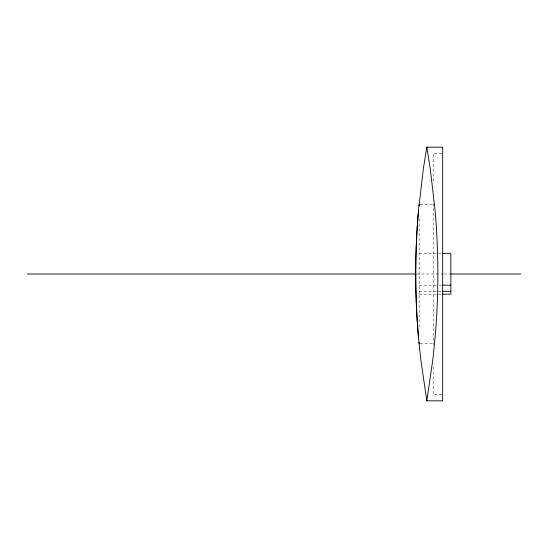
<?xml version="1.0" encoding="UTF-8"?>
<svg xmlns="http://www.w3.org/2000/svg" width="548" height="548" viewBox="0 0 548 548"><rect width="100%" height="100%" fill="white"/><g stroke="black" fill="none" stroke-linecap="round" stroke-linejoin="round"><path stroke-width="0.41" stroke-dasharray="2.74 2.06" d="M441.887 153.508L433.167 153.508L433.167 183.258M419.96 204.24L433.167 204.24M419.131 253.471L441.661 253.471M416.864 274L443.195 274M444.044 274L449.99 274M419.131 285.179L438.325 285.179M439.16 285.179L441.661 285.179M419.131 291.324L441.661 291.324M419.131 294.187L441.661 294.187M419.96 343.76L433.167 343.76M441.887 394.492L433.167 394.492L433.167 364.742M433.167 203.349L433.167 344.651M419.131 218.789L419.131 329.211"/><path stroke-width="0.82" d="M418.508 210.336L423.44 168.14L426.824 147.165L442.681 147.165L442.681 400.835L426.824 400.835L420.665 358.796L418.508 337.664A515.908 363.427 90 0 1 418.508 210.336A730.326 730.326 0 0 0 418.508 337.664M426.824 400.835L432.941 358.796L435.085 337.664A519.764 366.146 -90 0 0 435.085 210.336L430.187 168.14L426.824 147.165M442.496 253.471L450.84 253.471L450.84 294.187L442.496 294.187M27.4 274L416.014 274M450.84 274L520.6 274M442.496 285.179L450.84 285.179M442.496 291.324L450.84 291.324M419.131 204.24L419.131 205.952M419.131 342.048L419.131 343.76"/></g></svg>
